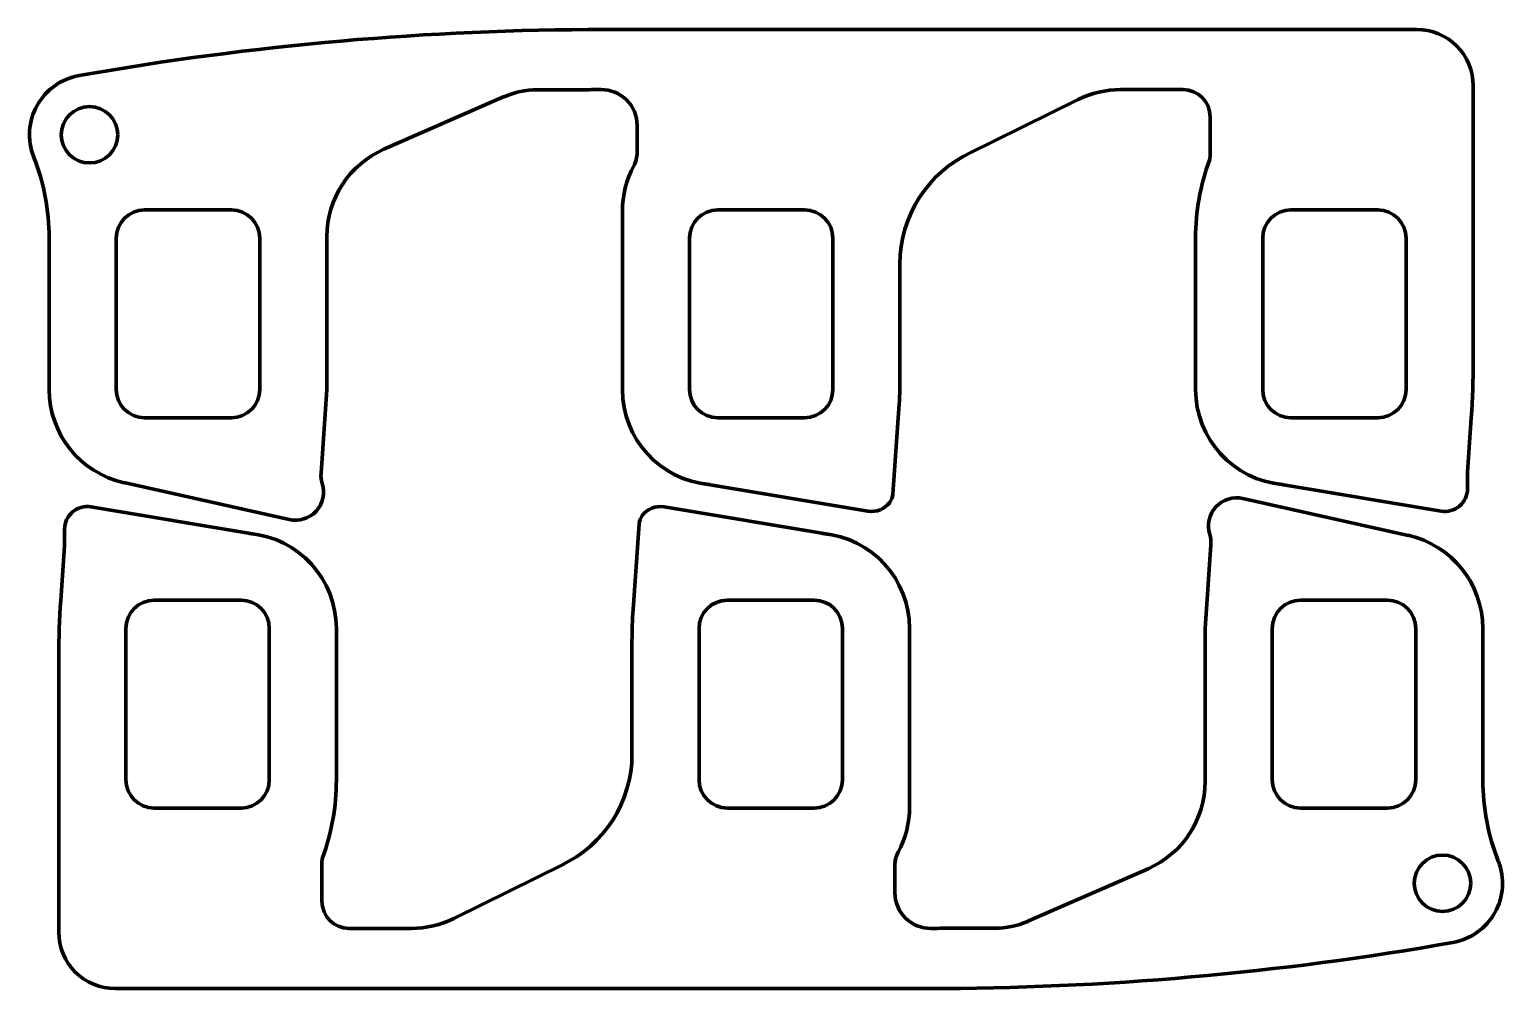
# Model space of a CAD drawing. Header units: millimetres. Extents: x 0 to 261, y -81 to 89.
import ezdxf

# ---------------------------------------------------------------- set-up
doc = ezdxf.new("R2010")
doc.units = ezdxf.units.MM
doc.layers.get('0').update_dxf_attribs({"color": 253, "lineweight": 70, "true_color": 0x8faf8f})

msp = doc.modelspace()

# ---------------------------------------------------------------- linework, layer by layer
for p, q in [((101.94, 88.81), (245.9, 88.82)), ((101.94, 88.81), (245.9, 88.82)), ((255.9, 47), (255.9, 78.82)), ((255.9, 47), (255.9, 78.82)), ((62.83, 67.58), (84.13, 76.91)), ((62.83, 67.58), (84.13, 76.91)), ((97, 78.13), (90, 78.13)), ((97, 78.13), (90, 78.13)), ((166.38, 66.75), (185.91, 76.41)), ((166.38, 66.75), (185.91, 76.41)), ((204.45, 78.16), (193.4, 78.16)), ((204.45, 78.16), (193.4, 78.16)), ((204.31, 78.16), (204.45, 78.16)), ((204.31, 78.16), (204.45, 78.16)), ((209.28, 68.01), (209.28, 73.33)), ((209.28, 68.01), (209.28, 73.33)), ((107.71, 67), (107.7, 71.85)), ((107.71, 67), (107.7, 71.85)), ((209.28, 68.01), (209.28, 67.56)), ((209.28, 68.01), (209.28, 67.56)), ((209.28, 66.42), (209.28, 67.56)), ((209.28, 66.42), (209.28, 67.56)), ((35.8, 56.84), (20.4, 56.84)), ((35.8, 56.84), (20.4, 56.84)), ((35.8, 56.84), (20.4, 56.84)), ((35.8, 56.84), (20.4, 56.84)), ((105.1, 51.83), (105.1, 56.62)), ((105.1, 51.83), (105.1, 56.62)), ((137.4, 56.84), (122, 56.84)), ((137.4, 56.84), (122, 56.84)), ((239, 56.84), (223.6, 56.84)), ((239, 56.84), (223.6, 56.84)), ((3.49, 51.83), (3.49, 25)), ((3.49, 51.83), (3.49, 25)), ((15.39, 51.83), (15.39, 25)), ((15.39, 51.83), (15.39, 25)), ((15.39, 51.83), (15.39, 25)), ((15.39, 51.83), (15.39, 25)), ((40.81, 25), (40.81, 51.83)), ((40.81, 25), (40.81, 51.83)), ((40.81, 25), (40.81, 51.83)), ((40.81, 25), (40.81, 51.83)), ((52.71, 39.85), (52.71, 52.1)), ((52.71, 39.85), (52.71, 52.1)), ((105.1, 51.83), (105.1, 25)), ((105.1, 51.83), (105.1, 25)), ((116.99, 51.83), (116.99, 25)), ((116.99, 51.83), (116.99, 25)), ((142.41, 25), (142.41, 51.83)), ((142.41, 25), (142.41, 51.83)), ((206.7, 51.83), (206.7, 25)), ((206.7, 51.83), (206.7, 25)), ((218.59, 51.83), (218.59, 25)), ((218.59, 51.83), (218.59, 25)), ((244.01, 25), (244.01, 51.83)), ((244.01, 25), (244.01, 51.83)), ((255.9, 30), (255.9, 51.83)), ((255.9, 30), (255.9, 51.83)), ((154.3, 27.15), (154.3, 47.3)), ((154.3, 27.15), (154.3, 47.3)), ((52.71, 39.85), (52.71, 37.59)), ((52.71, 39.85), (52.71, 37.59)), ((52.71, 25), (52.71, 37.59)), ((52.71, 25), (52.71, 37.59)), ((51.69, 10.18), (52.71, 25)), ((51.69, 10.18), (52.71, 25)), ((153.02, 6.45), (154.1, 21.66)), ((153.02, 6.45), (154.1, 21.66)), ((20.4, 19.99), (35.8, 19.99)), ((20.4, 19.99), (35.8, 19.99)), ((20.4, 19.99), (35.8, 19.99)), ((20.4, 19.99), (35.8, 19.99)), ((122, 19.99), (137.4, 19.99)), ((122, 19.99), (137.4, 19.99)), ((223.6, 19.99), (239, 19.99)), ((223.6, 19.99), (239, 19.99)), ((254.9, 10.36), (255.56, 20.01)), ((254.9, 10.36), (255.56, 20.01)), ((16.72, 8.5), (46.05, 1.96)), ((16.72, 8.5), (46.05, 1.96)), ((119.24, 8.33), (148.63, 3.46)), ((119.24, 8.33), (148.63, 3.46)), ((220.84, 8.33), (250.23, 3.46)), ((220.84, 8.33), (250.23, 3.46)), ((254.89, 10), (254.89, 8.54)), ((254.89, 10), (254.89, 8.54)), ((254.89, 8.54), (254.89, 7.4)), ((254.89, 8.54), (254.89, 7.4)), ((244.38, -0.84), (215.06, 5.69)), ((40.27, -0.67), (10.87, 4.2)), ((141.87, -0.67), (112.48, 4.2)), ((6.22, -0.88), (6.22, 0.25)), ((108.08, 1.21), (107, -14)), ((6.22, -2.34), (6.22, -0.88)), ((209.42, -2.53), (208.4, -17.34)), ((6.21, -2.71), (5.55, -12.36)), ((37.5, -12.33), (22.1, -12.33)), ((139.1, -12.33), (123.7, -12.33)), ((240.7, -12.33), (225.3, -12.33)), ((240.7, -12.33), (225.3, -12.33)), ((17.09, -17.34), (17.09, -44.17)), ((42.51, -44.17), (42.51, -17.34)), ((54.4, -44.17), (54.4, -17.34)), ((118.69, -17.34), (118.69, -44.17)), ((144.11, -44.17), (144.11, -17.34)), ((156, -44.17), (156, -17.34)), ((208.4, -17.34), (208.4, -29.93)), ((220.29, -17.34), (220.29, -44.17)), ((220.29, -17.34), (220.29, -44.17)), ((245.71, -44.17), (245.71, -17.34)), ((245.71, -44.17), (245.71, -17.34)), ((257.61, -44.17), (257.61, -17.34)), ((106.8, -19.49), (106.8, -39.64)), ((5.2, -22.34), (5.2, -44.17)), ((208.4, -32.2), (208.4, -29.93)), ((208.4, -32.2), (208.4, -44.44)), ((5.2, -39.34), (5.2, -71.16)), ((156, -44.17), (156, -48.96)), ((22.1, -49.18), (37.5, -49.18)), ((123.7, -49.18), (139.1, -49.18)), ((225.3, -49.18), (240.7, -49.18)), ((225.3, -49.18), (240.7, -49.18)), ((51.82, -58.77), (51.82, -59.9)), ((51.82, -60.35), (51.82, -59.9)), ((94.72, -59.1), (75.2, -68.75)), ((153.39, -59.34), (153.4, -64.19)), ((198.27, -59.93), (176.97, -69.25)), ((51.82, -60.35), (51.82, -65.67)), ((164.1, -70.48), (171.1, -70.48)), ((56.79, -70.5), (56.66, -70.5)), ((56.66, -70.5), (67.7, -70.5)), ((159.17, -81.15), (15.21, -81.16))]:
    msp.add_line(p, q)
for centre in [(10.64, 70.16), (10.64, 70.16), (250.47, -62.51)]:
    msp.add_circle(centre, 5)
for centre, radius, start, end in [((101.97, -446.83), 535.64, 90.003, 100.0182), ((101.97, -446.83), 535.64, 90.003, 100.0182), ((245.9, 78.82), 10, 360, 90.003), ((245.9, 78.82), 10, 360, 90.003), ((10.64, 70.16), 10.64, 100.0182, 201.5846), ((10.64, 70.16), 10.64, 100.0182, 201.5846), ((90, 63.5), 14.63, 90, 113.6386), ((90, 63.5), 14.63, 90, 113.6386), ((97, 454.74), 376.6, 270, 270.6549), ((97, 454.74), 376.6, 270, 270.6549), ((101.38, 71.83), 6.33, 0.1146, 90.6549), ((101.38, 71.83), 6.33, 0.1146, 90.6549), ((193.4, 61.26), 16.9, 90, 116.3128), ((193.4, 61.26), 16.9, 90, 116.3128), ((204.45, 73.33), 4.83, 0, 90), ((204.45, 73.33), 4.83, 0, 90), ((-35.71, 51.83), 39.2, 0, 21.5846), ((-35.71, 51.83), 39.2, 0, 21.5846), ((69.61, 52.1), 16.9, 113.6386, 180), ((69.61, 52.1), 16.9, 113.6386, 180), ((102.71, 66.99), 5, 331.7279, 0.1146), ((102.71, 66.99), 5, 331.7279, 0.1146), ((176, 47.3), 21.7, 114.8552, 180), ((176, 47.3), 21.7, 114.8552, 180), ((246.99, 51.83), 40.29, 159.9462, 180), ((246.99, 51.83), 40.29, 159.9462, 180), ((207.01, 66.42), 2.27, 339.9462, 0), ((207.01, 66.42), 2.27, 339.9462, 0), ((122, 56.62), 16.9, 151.7279, 180), ((122, 56.62), 16.9, 151.7279, 180), ((20.4, 51.83), 5.01, 90, 180), ((20.4, 51.83), 5.01, 90, 180), ((20.4, 51.83), 5.01, 90, 180), ((20.4, 51.83), 5.01, 90, 180), ((35.8, 51.83), 5.01, 0, 90), ((35.8, 51.83), 5.01, 0, 90), ((35.8, 51.83), 5.01, 0, 90), ((35.8, 51.83), 5.01, 0, 90), ((122, 51.83), 5.01, 90, 180), ((122, 51.83), 5.01, 90, 180), ((137.4, 51.83), 5.01, 0, 90), ((137.4, 51.83), 5.01, 0, 90), ((223.6, 51.83), 5.01, 90, 180), ((223.6, 51.83), 5.01, 90, 180), ((239, 51.83), 5.01, 360, 90), ((239, 51.83), 5.01, 360, 90), ((109.49, 30), 146.41, 356.0881, 360), ((109.49, 30), 146.41, 356.0881, 360), ((77.05, 27.15), 77.25, 355.923, 360), ((77.05, 27.15), 77.25, 355.923, 360), ((20.4, 25), 16.91, 180, 257.4363), ((20.4, 25), 16.91, 180, 257.4363), ((20.4, 25), 5.01, 180, 270), ((20.4, 25), 5.01, 180, 270), ((20.4, 25), 5.01, 180, 270), ((20.4, 25), 5.01, 180, 270), ((35.8, 25), 5.01, 270, 0), ((35.8, 25), 5.01, 270, 360), ((35.8, 25), 5.01, 270, 0), ((35.8, 25), 5.01, 270, 360), ((122, 25), 16.9, 180, 264.9377), ((122, 25), 16.9, 180, 264.9377), ((122, 25), 5.01, 180, 270), ((122, 25), 5.01, 180, 270), ((137.4, 25), 5.01, 270, 0), ((137.4, 25), 5.01, 270, 0), ((223.6, 25), 16.9, 180, 264.9377), ((223.6, 25), 16.9, 180, 264.9377), ((223.6, 25), 5.01, 180, 270), ((223.6, 25), 5.01, 180, 270), ((239, 25), 5.01, 270, 0), ((239, 25), 5.01, 270, 0), ((47.13, 6.84), 5, 257.4363, 17.4363), ((47.13, 6.84), 5, 257.4363, 17.4363), ((56.67, 9.84), 5, 176.064, 197.4363), ((56.67, 9.84), 5, 176.064, 197.4363), ((260.22, 10), 5.34, 176.0881, 180), ((260.22, 10), 5.34, 176.0881, 180), ((150.29, 6.65), 2.74, 323.0486, 355.923), ((150.29, 6.65), 2.74, 323.0486, 355.923), ((213.97, 0.81), 5, 77.4363, 197.4363), ((250.89, 7.4), 4, 260.5951, 0), ((250.89, 7.4), 4, 260.5951, 0), ((10.22, 0.25), 4, 80.5951, 180), ((110.81, 1.01), 2.74, 143.0486, 175.923), ((111.82, 0.25), 4, 80.5934, 143.0486), ((149.28, 7.4), 4, 260.5934, 323.0486), ((149.28, 7.4), 4, 260.5934, 323.0486), ((0.88, -2.34), 5.34, 356.0881, 0), ((37.5, -17.34), 16.9, 0, 84.9377), ((139.1, -17.34), 16.9, 0, 84.9377), ((204.43, -2.18), 5, 356.064, 17.4363), ((240.7, -17.34), 16.91, 0, 77.4363), ((151.61, -22.34), 146.41, 176.0881, 180), ((22.1, -17.34), 5.01, 90, 180), ((37.5, -17.34), 5.01, 0, 90), ((123.7, -17.34), 5.01, 90, 180), ((139.1, -17.34), 5.01, 0, 90), ((225.3, -17.34), 5.01, 90, 180), ((225.3, -17.34), 5.01, 90, 180), ((240.7, -17.34), 5.01, 0, 90), ((240.7, -17.34), 5.01, 0, 90), ((184.05, -19.49), 77.25, 175.923, 180), ((85.1, -39.64), 21.7, 294.8552, 0), ((22.1, -44.17), 5.01, 180, 270), ((37.5, -44.17), 5.01, 270, 0), ((14.11, -44.17), 40.29, 339.9462, 0), ((123.7, -44.17), 5.01, 180, 270), ((139.1, -44.17), 5.01, 270, 0), ((225.3, -44.17), 5.01, 180, 270), ((225.3, -44.17), 5.01, 180, 270), ((240.7, -44.17), 5.01, 270, 0), ((240.7, -44.17), 5.01, 270, 0), ((296.81, -44.17), 39.2, 180, 201.5846), ((191.5, -44.44), 16.9, 293.6386, 0), ((139.1, -48.96), 16.9, 331.7279, 360), ((158.39, -59.33), 5, 151.7279, 180.1146), ((54.09, -58.77), 2.27, 159.9462, 180), ((250.47, -62.51), 10.64, 280.0182, 21.5846), ((159.73, -64.18), 6.33, 180.1146, 270.6549), ((56.66, -65.67), 4.83, 180, 270), ((67.7, -53.6), 16.9, 270, 296.3128), ((164.1, -447.08), 376.6, 90, 90.6549), ((171.1, -55.85), 14.63, 270, 293.6386), ((15.2, -71.16), 10, 180, 270.003), ((159.14, 454.48), 535.64, 270.003, 280.0182)]:
    msp.add_arc(centre, radius, start, end)

doc.saveas('drawing.dxf')
